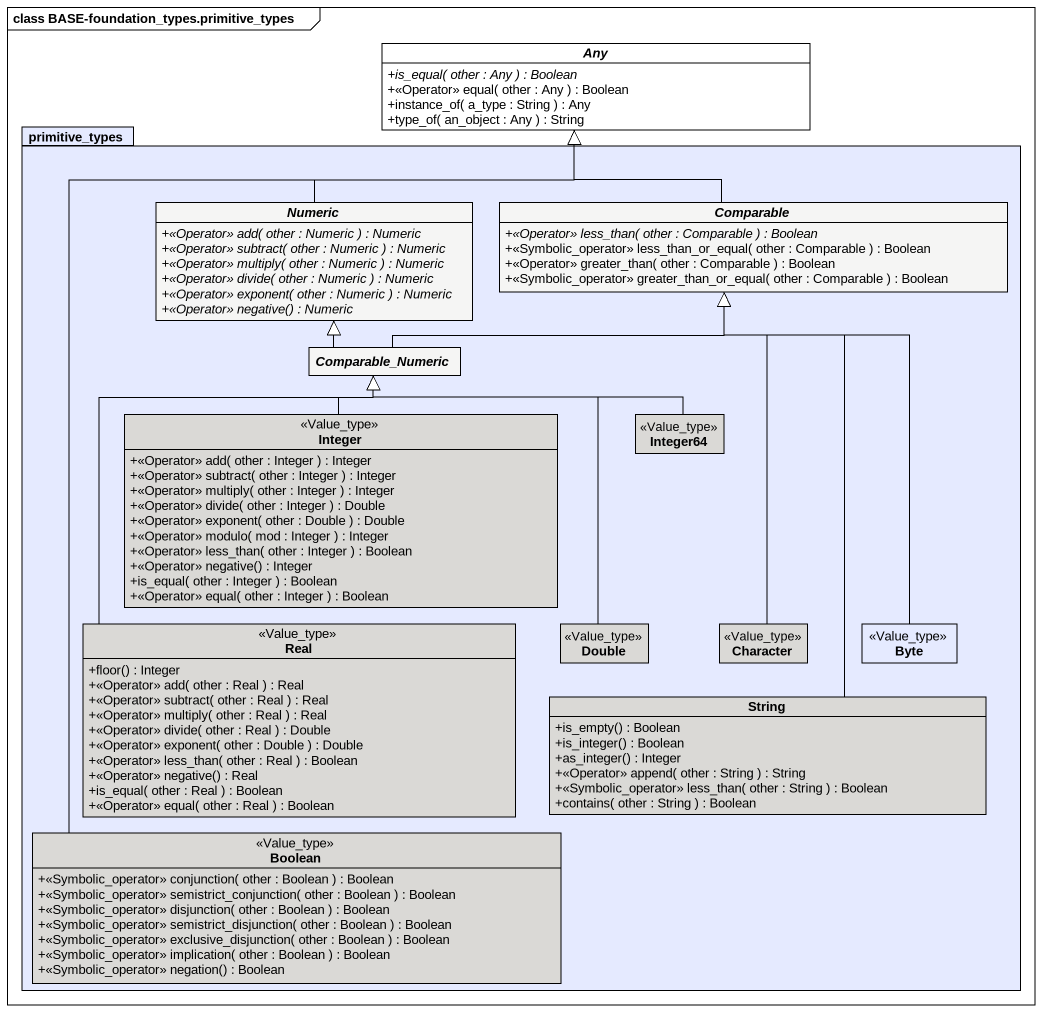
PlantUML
@startuml
mainframe class BASE-foundation_types.primitive_types
hide circle
hide empty members
skinparam classAttributeIconSize 0
abstract class Any #FFFFFF {
  {abstract} +is_equal( other : Any ) : Boolean
  +<<Operator>> equal( other : Any ) : Boolean
  +instance_of( a_type : String ) : Any
  +type_of( an_object : Any ) : String
}
package primitive_types #E5EAFF {
  abstract class Numeric #F5F5F4 {
    {abstract} +<<Operator>> add( other : Numeric ) : Numeric
    {abstract} +<<Operator>> subtract( other : Numeric ) : Numeric
    {abstract} +<<Operator>> multiply( other : Numeric ) : Numeric
    {abstract} +<<Operator>> divide( other : Numeric ) : Numeric
    {abstract} +<<Operator>> exponent( other : Numeric ) : Numeric
    {abstract} +<<Operator>> negative() : Numeric
  }
  abstract class Comparable #F5F5F4 {
    {abstract} +<<Operator>> less_than( other : Comparable ) : Boolean
    +<<Symbolic_operator>> less_than_or_equal( other : Comparable ) : Boolean
    +<<Operator>> greater_than( other : Comparable ) : Boolean
    +<<Symbolic_operator>> greater_than_or_equal( other : Comparable ) : Boolean
  }
  abstract class Comparable_Numeric #F5F5F4
  class Integer <<Value_type>> #DAD9D6 {
    +<<Operator>> add( other : Integer ) : Integer
    +<<Operator>> subtract( other : Integer ) : Integer
    +<<Operator>> multiply( other : Integer ) : Integer
    +<<Operator>> divide( other : Integer ) : Double
    +<<Operator>> exponent( other : Double ) : Double
    +<<Operator>> modulo( mod : Integer ) : Integer
    +<<Operator>> less_than( other : Integer ) : Boolean
    +<<Operator>> negative() : Integer
    +is_equal( other : Integer ) : Boolean
    +<<Operator>> equal( other : Integer ) : Boolean
  }
  class Integer64 <<Value_type>> #DAD9D6
  class Real <<Value_type>> #DAD9D6 {
    +floor() : Integer
    +<<Operator>> add( other : Real ) : Real
    +<<Operator>> subtract( other : Real ) : Real
    +<<Operator>> multiply( other : Real ) : Real
    +<<Operator>> divide( other : Real ) : Double
    +<<Operator>> exponent( other : Double ) : Double
    +<<Operator>> less_than( other : Real ) : Boolean
    +<<Operator>> negative() : Real
    +is_equal( other : Real ) : Boolean
    +<<Operator>> equal( other : Real ) : Boolean
  }
  class Double <<Value_type>> #DAD9D6
  class Character <<Value_type>> #DAD9D6
  class Byte <<Value_type>> #E5EAFF
  class String #DAD9D6 {
    +is_empty() : Boolean
    +is_integer() : Boolean
    +as_integer() : Integer
    +<<Operator>> append( other : String ) : String
    +<<Symbolic_operator>> less_than( other : String ) : Boolean
    +contains( other : String ) : Boolean
  }
  class Boolean <<Value_type>> #DAD9D6 {
    +<<Symbolic_operator>> conjunction( other : Boolean ) : Boolean
    +<<Symbolic_operator>> semistrict_conjunction( other : Boolean ) : Boolean
    +<<Symbolic_operator>> disjunction( other : Boolean ) : Boolean
    +<<Symbolic_operator>> semistrict_disjunction( other : Boolean ) : Boolean
    +<<Symbolic_operator>> exclusive_disjunction( other : Boolean ) : Boolean
    +<<Symbolic_operator>> implication( other : Boolean ) : Boolean
    +<<Symbolic_operator>> negation() : Boolean
  }
}
Numeric -up-|> Any
Comparable -up-|> Any
Comparable_Numeric -up-|> Numeric
Comparable_Numeric -right-|> Comparable
Integer -up-|> Comparable_Numeric
Integer64 -left-|> Comparable_Numeric
Real -up-|> Comparable_Numeric
Double -up-|> Comparable_Numeric
Character -up-|> Comparable
Byte -up-|> Comparable
String -up-|> Comparable
Boolean -up-|> Any
@enduml
